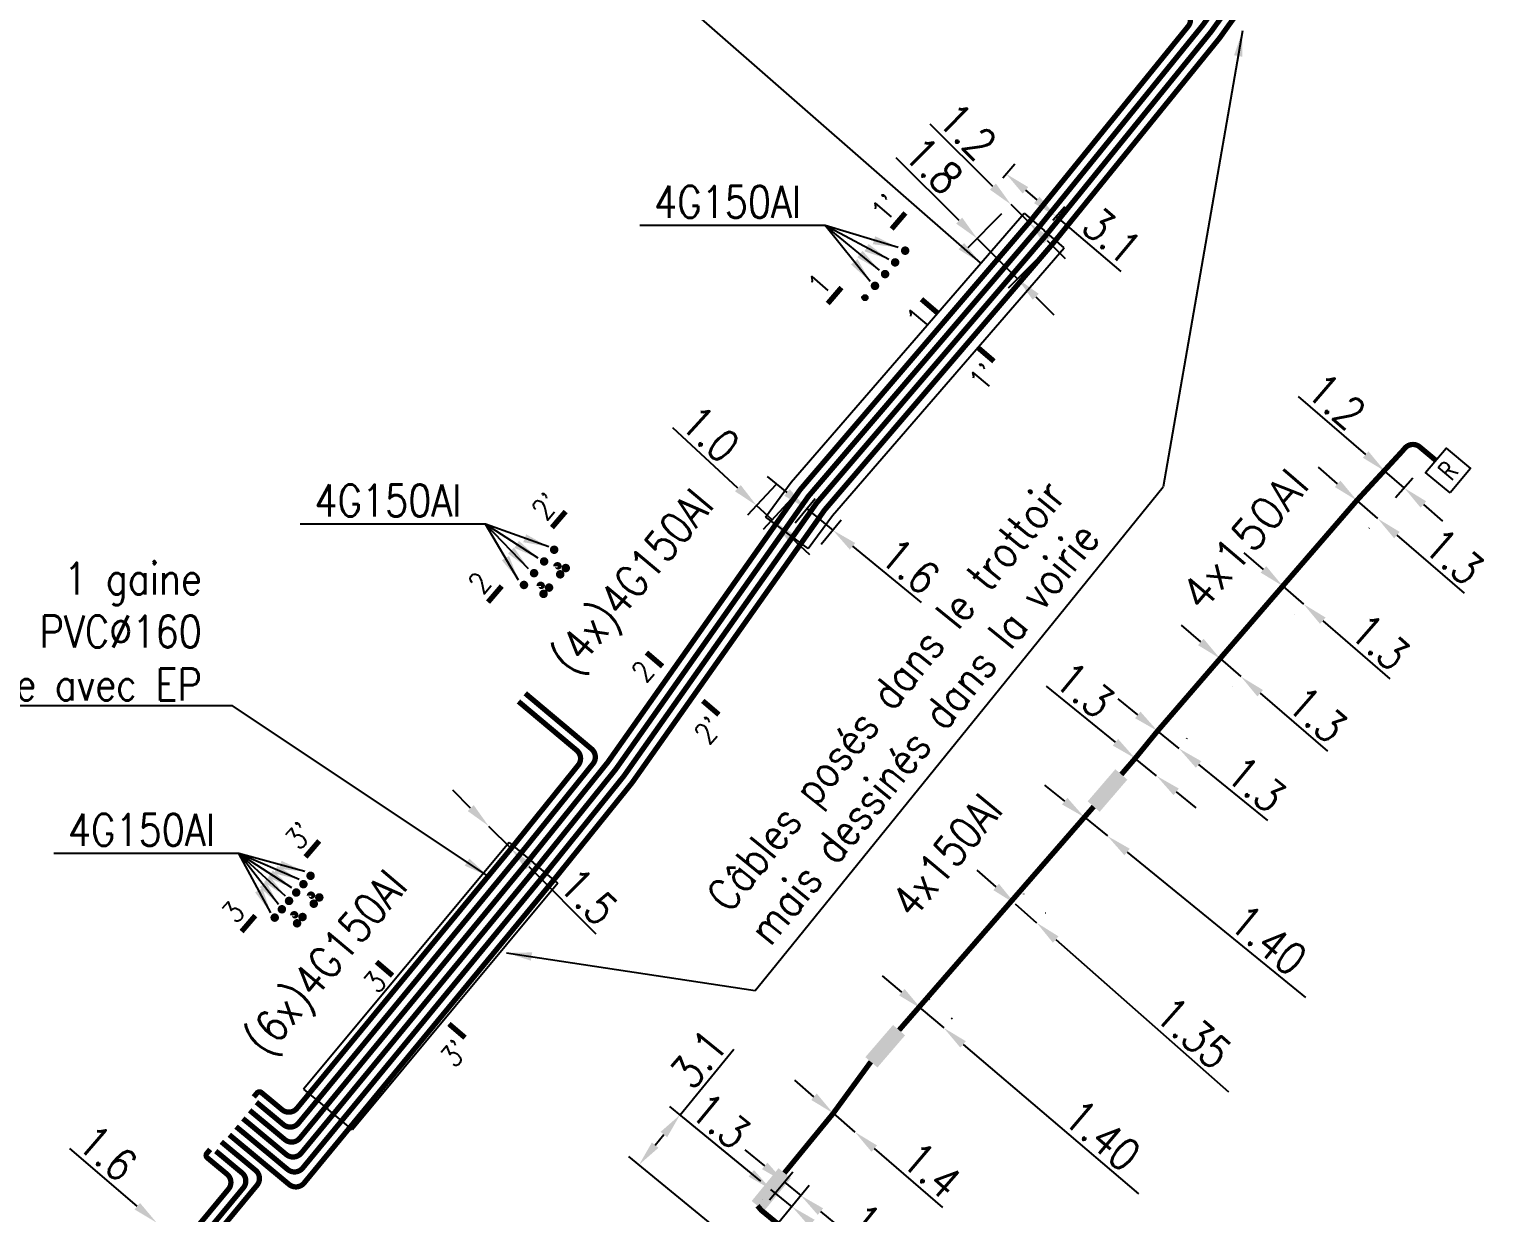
# Model space of a CAD drawing. Header units: millimetres. Extents: x 80000 to 81010, y 144000 to 145002.
# Drawn here: x 80268.5 to 80337.9, y 144484.2 to 144540.1 of the extents above; entities that cross this region are included whole.
import ezdxf
from ezdxf.enums import TextEntityAlignment as Align

# ---------------------------------------------------------------- set-up
doc = ezdxf.new("R2010")
doc.units = ezdxf.units.MM
doc.header["$PDMODE"] = 34
doc.linetypes.add('B_ST_AL', pattern=[2000, 1000, 1000])
doc.linetypes.add('E_ST_Cu', pattern=[2000, 1000, 1000])
doc.layers.get('0').update_dxf_attribs({"linetype": 'CONTINUOUS'})
doc.layers.get('Defpoints').update_dxf_attribs({"linetype": 'CONTINUOUS'})
for name, color, linetype in [('B_100', 3, 'CONTINUOUS'), ('B_200', 7, 'CONTINUOUS'), ('B_300', 7, 'CONTINUOUS'), ('B_400', 7, 'CONTINUOUS'), ('M_130', 3, 'M_ST_15')]:
    doc.layers.add(name, color=color, linetype=linetype)
doc.styles.add('M_ROMANS', font='ROMANS.shx', dxfattribs={"width": 0.75})
doc.styles.get("Standard").update_dxf_attribs({"font": 'romans.shx', "width": 0.85})
doc.linetypes.add('M_ST_15', pattern='A,5,-0.3,["XX",Standard,S=1,R=0,X=0,Y=-0.5],-2.5', length=7.8)
doc.dimstyles.get("Standard").update_dxf_attribs({"dimtxt": 1.5, "dimasz": 1.2, "dimexe": 0.625, "dimexo": 0.625, "dimgap": 0.25, "dimtad": 1, "dimdec": 1, "dimzin": 0, "dimdsep": 46, "dimtxsty": 'Standard', "dimcen": -0.5, "dimadec": 0, "dimazin": 0, "dimtfac": 1, "dimtdec": 1, "dimtmove": 0, "dimatfit": 3, "dimfxl": 0, "dimtolj": 1, "dimtzin": 0, "dimarcsym": 0})

# ---------------------------------------------------------------- blocks, each defined once
blk = doc.blocks.new('*D352')
at = {"layer": 'B_100', "color": 0, "linetype": 'Continuous', "lineweight": -2, "transparency": 16777216}
for p, q in [((80331.514, 144519.997), (80328.346, 144522.739)), ((80332.824, 144519.678), (80332.013, 144518.74)), ((80333.329, 144518.427), (80332.422, 144519.212)), ((80333.732, 144518.892), (80332.92, 144517.954)), ((80334.237, 144517.642), (80335.144, 144516.857))]:
    blk.add_line(p, q, dxfattribs=at)
at = {"layer": 'B_100', "color": 0, "linetype": 'Continuous', "transparency": 16777216}
for points in [[(80331.645, 144520.149), (80331.383, 144519.846), (80332.422, 144519.212)], [(80334.368, 144517.793), (80334.106, 144517.491), (80333.329, 144518.427)]]:
    blk.add_solid(points, dxfattribs=at)
at = {"layer": 'Defpoints', "color": 0, "linetype": 'Continuous', "transparency": 16777216}
for p in [(80333.233, 144520.15), (80334.141, 144519.365), (80333.329, 144518.427)]:
    blk.add_point(p, dxfattribs=at)
at = {"layer": 'B_100', "color": 0, "linetype": 'Continuous', "transparency": 16777216, "insert": (80330.131, 144522.517), "char_height": 1.5, "attachment_point": 5, "rotation": 319.13003}
blk.add_mtext('\\A1;1.2', dxfattribs=at)
blk = doc.blocks.new('*D353')
at = {"layer": 'B_100', "color": 0, "linetype": 'Continuous', "lineweight": -2, "transparency": 16777216}
for p, q in [((80330.189, 144518.618), (80329.281, 144519.404)), ((80331.096, 144517.833), (80332.079, 144516.982)), ((80330.695, 144517.37), (80330.687, 144517.36)), ((80331.678, 144516.519), (80331.67, 144516.51)), ((80332.987, 144516.197), (80336.155, 144513.456))]:
    blk.add_line(p, q, dxfattribs=at)
at = {"layer": 'B_100', "color": 0, "linetype": 'Continuous', "transparency": 16777216}
for points in [[(80330.32, 144518.77), (80330.058, 144518.467), (80331.096, 144517.833)], [(80333.118, 144516.348), (80332.856, 144516.046), (80332.079, 144516.982)]]:
    blk.add_solid(points, dxfattribs=at)
at = {"layer": 'Defpoints', "color": 0, "linetype": 'Continuous', "transparency": 16777216}
for p in [(80331.104, 144517.842), (80332.079, 144516.982), (80332.087, 144516.992)]:
    blk.add_point(p, dxfattribs=at)
at = {"layer": 'B_100', "color": 0, "linetype": 'Continuous', "transparency": 16777216, "insert": (80335.679, 144515.19), "char_height": 1.5, "attachment_point": 5, "rotation": 319.13003}
blk.add_mtext('\\A1;1.3', dxfattribs=at)
blk = doc.blocks.new('*D354')
at = {"layer": 'B_100', "color": 0, "linetype": 'Continuous', "lineweight": -2, "transparency": 16777216}
for p, q in [((80326.693, 144514.578), (80325.785, 144515.364)), ((80327.193, 144513.322), (80327.191, 144513.32)), ((80327.6, 144513.793), (80328.583, 144512.942)), ((80328.176, 144512.471), (80328.174, 144512.47)), ((80329.491, 144512.157), (80332.659, 144509.416))]:
    blk.add_line(p, q, dxfattribs=at)
at = {"layer": 'B_100', "color": 0, "linetype": 'Continuous', "transparency": 16777216}
for points in [[(80326.824, 144514.73), (80326.562, 144514.427), (80327.6, 144513.793)], [(80329.622, 144512.308), (80329.36, 144512.006), (80328.583, 144512.942)]]:
    blk.add_solid(points, dxfattribs=at)
at = {"layer": 'Defpoints', "color": 0, "linetype": 'Continuous', "transparency": 16777216}
for p in [(80327.602, 144513.795), (80328.583, 144512.942), (80328.585, 144512.944)]:
    blk.add_point(p, dxfattribs=at)
at = {"layer": 'B_100', "color": 0, "linetype": 'Continuous', "transparency": 16777216, "insert": (80332.183, 144511.15), "char_height": 1.5, "attachment_point": 5, "rotation": 319.13003}
blk.add_mtext('\\A1;1.3', dxfattribs=at)
blk = doc.blocks.new('*D355')
at = {"layer": 'B_100', "color": 0, "linetype": 'Continuous', "lineweight": -2, "transparency": 16777216}
for p, q in [((80323.736, 144511.155), (80322.828, 144511.94)), ((80324.238, 144509.901), (80324.236, 144509.898)), ((80324.644, 144510.371), (80325.628, 144509.521)), ((80325.222, 144509.051), (80325.22, 144509.048)), ((80326.536, 144508.737), (80329.707, 144505.998))]:
    blk.add_line(p, q, dxfattribs=at)
at = {"layer": 'B_100', "color": 0, "linetype": 'Continuous', "transparency": 16777216}
for points in [[(80323.867, 144511.306), (80323.606, 144511.004), (80324.644, 144510.371)], [(80326.667, 144508.888), (80326.406, 144508.585), (80325.628, 144509.521)]]:
    blk.add_solid(points, dxfattribs=at)
at = {"layer": 'Defpoints', "color": 0, "linetype": 'Continuous', "transparency": 16777216}
for p in [(80324.647, 144510.374), (80325.628, 144509.521), (80325.631, 144509.524)]:
    blk.add_point(p, dxfattribs=at)
at = {"layer": 'B_100', "color": 0, "linetype": 'Continuous', "transparency": 16777216, "insert": (80329.229, 144507.732), "char_height": 1.5, "attachment_point": 5, "rotation": 319.1827}
blk.add_mtext('\\A1;1.3', dxfattribs=at)
blk = doc.blocks.new('*D356')
at = {"layer": 'B_100', "color": 0, "linetype": 'Continuous', "lineweight": -2, "transparency": 16777216}
for p, q in [((80320.763, 144507.712), (80319.833, 144508.471)), ((80321.693, 144506.953), (80322.7, 144506.132)), ((80323.072, 144506.588), (80323.095, 144506.616)), ((80323.629, 144505.373), (80326.875, 144502.725))]:
    blk.add_line(p, q, dxfattribs=at)
at = {"layer": 'B_100', "color": 0, "linetype": 'Continuous', "transparency": 16777216}
for points in [[(80320.889, 144507.867), (80320.636, 144507.557), (80321.693, 144506.953)], [(80323.756, 144505.528), (80323.503, 144505.218), (80322.7, 144506.132)]]:
    blk.add_solid(points, dxfattribs=at)
at = {"layer": 'Defpoints', "color": 0, "linetype": 'Continuous', "transparency": 16777216}
for p in [(80321.693, 144506.953), (80322.677, 144506.104), (80322.7, 144506.132)]:
    blk.add_point(p, dxfattribs=at)
at = {"layer": 'B_100', "color": 0, "linetype": 'Continuous', "transparency": 16777216, "insert": (80326.349, 144504.444), "char_height": 1.5, "attachment_point": 5, "rotation": 320.78843}
blk.add_mtext('\\A1;1.3', dxfattribs=at)
blk = doc.blocks.new('*D357')
at = {"layer": 'B_100', "color": 0, "linetype": 'Continuous', "lineweight": -2, "transparency": 16777216}
for p, q in [((80319.708, 144506.42), (80316.462, 144509.069)), ((80321.645, 144504.84), (80320.638, 144505.661)), ((80322.575, 144504.081), (80323.505, 144503.322))]:
    blk.add_line(p, q, dxfattribs=at)
at = {"layer": 'B_100', "color": 0, "linetype": 'Continuous', "transparency": 16777216}
for points in [[(80319.835, 144506.575), (80319.582, 144506.265), (80320.638, 144505.661)], [(80322.702, 144504.236), (80322.449, 144503.926), (80321.645, 144504.84)]]:
    blk.add_solid(points, dxfattribs=at)
at = {"layer": 'Defpoints', "color": 0, "linetype": 'Continuous', "transparency": 16777216}
for p in [(80320.638, 144505.661), (80321.645, 144504.84), (80321.645, 144504.84)]:
    blk.add_point(p, dxfattribs=at)
at = {"layer": 'B_100', "color": 0, "linetype": 'Continuous', "transparency": 16777216, "insert": (80318.253, 144508.898), "char_height": 1.5, "attachment_point": 5, "rotation": 320.78843}
blk.add_mtext('\\A1;1.3', dxfattribs=at)
blk = doc.blocks.new('*D358')
at = {"layer": 'B_100', "color": 0, "linetype": 'Continuous', "lineweight": -2, "transparency": 16777216}
for p, q in [((80317.314, 144503.644), (80316.384, 144504.403)), ((80318.244, 144502.885), (80319.329, 144502)), ((80320.258, 144501.242), (80328.679, 144494.371))]:
    blk.add_line(p, q, dxfattribs=at)
at = {"layer": 'B_100', "color": 0, "linetype": 'Continuous', "transparency": 16777216}
for points in [[(80317.441, 144503.799), (80317.188, 144503.489), (80318.244, 144502.885)], [(80320.385, 144501.397), (80320.132, 144501.087), (80319.329, 144502)]]:
    blk.add_solid(points, dxfattribs=at)
at = {"layer": 'Defpoints', "color": 0, "linetype": 'Continuous', "transparency": 16777216}
for p in [(80318.244, 144502.885), (80319.329, 144502), (80319.329, 144502)]:
    blk.add_point(p, dxfattribs=at)
at = {"layer": 'B_100', "color": 0, "linetype": 'Continuous', "transparency": 16777216, "insert": (80325.566, 144498.202), "char_height": 1.5, "attachment_point": 5, "rotation": 320.78843}
blk.add_mtext('\\A1;    1.40', dxfattribs=at)
blk = doc.blocks.new('*D359')
at = {"layer": 'B_100', "color": 0, "linetype": 'Continuous', "lineweight": -2, "transparency": 16777216}
for p, q in [((80314.078, 144499.595), (80313.178, 144500.389)), ((80314.978, 144498.801), (80315.99, 144497.908)), ((80315.382, 144499.259), (80315.391, 144499.269)), ((80316.394, 144498.366), (80316.404, 144498.376)), ((80316.89, 144497.114), (80325.038, 144489.923))]:
    blk.add_line(p, q, dxfattribs=at)
at = {"layer": 'B_100', "color": 0, "linetype": 'Continuous', "transparency": 16777216}
for points in [[(80314.21, 144499.745), (80313.946, 144499.445), (80314.978, 144498.801)], [(80317.022, 144497.263), (80316.757, 144496.964), (80315.99, 144497.908)]]:
    blk.add_solid(points, dxfattribs=at)
at = {"layer": 'Defpoints', "color": 0, "linetype": 'Continuous', "transparency": 16777216}
for p in [(80314.969, 144498.79), (80315.981, 144497.897), (80315.99, 144497.908)]:
    blk.add_point(p, dxfattribs=at)
at = {"layer": 'B_100', "color": 0, "linetype": 'Continuous', "transparency": 16777216, "insert": (80322.076, 144493.871), "char_height": 1.5, "attachment_point": 5, "rotation": 318.5729}
blk.add_mtext('\\A1;    1.35', dxfattribs=at)
blk = doc.blocks.new('*D360')
at = {"layer": 'B_100', "color": 0, "linetype": 'Continuous', "lineweight": -2, "transparency": 16777216}
for p, q in [((80309.629, 144494.63), (80308.716, 144495.408)), ((80310.542, 144493.851), (80311.608, 144492.943)), ((80310.906, 144494.278), (80310.948, 144494.327)), ((80311.971, 144493.37), (80312.013, 144493.419)), ((80312.521, 144492.165), (80320.792, 144485.114))]:
    blk.add_line(p, q, dxfattribs=at)
at = {"layer": 'B_100', "color": 0, "linetype": 'Continuous', "transparency": 16777216}
for points in [[(80309.759, 144494.782), (80309.499, 144494.477), (80310.542, 144493.851)], [(80312.65, 144492.317), (80312.391, 144492.012), (80311.608, 144492.943)]]:
    blk.add_solid(points, dxfattribs=at)
at = {"layer": 'Defpoints', "color": 0, "linetype": 'Continuous', "transparency": 16777216}
for p in [(80310.5, 144493.802), (80311.566, 144492.894), (80311.608, 144492.943)]:
    blk.add_point(p, dxfattribs=at)
at = {"layer": 'B_100', "color": 0, "linetype": 'Continuous', "transparency": 16777216, "insert": (80317.761, 144489.011), "char_height": 1.5, "attachment_point": 5, "rotation": 319.55524}
blk.add_mtext('\\A1;    1.40', dxfattribs=at)
blk = doc.blocks.new('*D361')
at = {"layer": 'B_100', "color": 0, "linetype": 'Continuous', "lineweight": -2, "transparency": 16777216}
for p, q in [((80305.485, 144489.696), (80304.576, 144490.479)), ((80306.394, 144488.913), (80307.42, 144488.03)), ((80308.329, 144487.247), (80311.55, 144484.474))]:
    blk.add_line(p, q, dxfattribs=at)
at = {"layer": 'B_100', "color": 0, "linetype": 'Continuous', "transparency": 16777216}
for points in [[(80305.615, 144489.848), (80305.355, 144489.545), (80306.394, 144488.913)], [(80308.46, 144487.399), (80308.199, 144487.096), (80307.42, 144488.03)]]:
    blk.add_solid(points, dxfattribs=at)
at = {"layer": 'Defpoints', "color": 0, "linetype": 'Continuous', "transparency": 16777216}
for p in [(80306.394, 144488.913), (80307.42, 144488.03), (80307.42, 144488.03)]:
    blk.add_point(p, dxfattribs=at)
at = {"layer": 'B_100', "color": 0, "linetype": 'Continuous', "transparency": 16777216, "insert": (80311.047, 144486.227), "char_height": 1.5, "attachment_point": 5, "rotation": 319.27107}
blk.add_mtext('\\A1;1.4', dxfattribs=at)
blk = doc.blocks.new('B_200_01')
at = {"color": 0, "linetype": 'Continuous', "flags": 128}
blk.add_lwpolyline([(-0.75, -0.75), (-0.75, 0.75), (0.75, 0.75), (0.75, -0.75)], close=True, dxfattribs=at)
at = {"color": 0, "linetype": 'Continuous', "style": 'M_ROMANS', "width": 0.75}
blk.add_text('R', height=0.9, dxfattribs=at).set_placement((0, 0), align=Align.MIDDLE)
at = {"color": 0, "linetype": 'Continuous', "style": 'M_ROMANS', "width": 0.75, "flags": 3}
for tag, p in [('DEF_LEG', (0, -5)), ('DEF_COUP', (0, -7.5)), ('DEF_TYPE', (0, -10))]:
    blk.add_attdef(tag, text='', height=1.2, dxfattribs=at).set_placement(p, align=Align.MIDDLE)
blk = doc.blocks.new('B_300_03')
at = {"color": 0, "linetype": 'Continuous'}
blk.add_solid([(-1, 0.75), (-1, 0), (1, 0.75), (1, 0)], dxfattribs=at)
at = {"color": 0, "linetype": 'Continuous', "style": 'M_ROMANS', "width": 0.75, "flags": 3}
for tag, p in [('DEF_LEG', (0, -4.25)), ('DEF_COUP', (0, -6.75)), ('DEF_TYPE', (0, -9.25))]:
    blk.add_attdef(tag, text='', height=1.2, dxfattribs=at).set_placement(p, align=Align.MIDDLE)
blk = doc.blocks.new('*D880')
at = {"layer": 'B_100', "color": 0, "linetype": 'Continuous', "lineweight": -2, "transparency": 16777216}
for p, q in [((80273.561, 144484.53), (80270.376, 144487.25)), ((80275.691, 144482.712), (80274.474, 144483.751)), ((80276.603, 144481.932), (80277.516, 144481.153))]:
    blk.add_line(p, q, dxfattribs=at)
at = {"layer": 'B_100', "color": 0, "linetype": 'Continuous', "transparency": 16777216}
for points in [[(80273.691, 144484.682), (80273.432, 144484.378), (80274.474, 144483.751)], [(80276.733, 144482.084), (80276.474, 144481.78), (80275.691, 144482.712)]]:
    blk.add_solid(points, dxfattribs=at)
at = {"layer": 'Defpoints', "color": 0, "linetype": 'Continuous', "transparency": 16777216}
for p in [(80274.474, 144483.751), (80274.474, 144483.751), (80275.691, 144482.712)]:
    blk.add_point(p, dxfattribs=at)
at = {"layer": 'B_100', "color": 0, "linetype": 'Continuous', "transparency": 16777216, "insert": (80272.162, 144487.04), "char_height": 1.5, "attachment_point": 5, "rotation": 319.50835}
blk.add_mtext('\\A1;1.6', dxfattribs=at)
blk = doc.blocks.new('*D889')
at = {"layer": 'B_100', "color": 0, "linetype": 'Continuous', "lineweight": -2, "transparency": 16777216}
for p, q in [((80303.161, 144486.432), (80302.233, 144487.193)), ((80303.394, 144484.824), (80304.485, 144486.154)), ((80302.898, 144482.643), (80305.258, 144485.52)), ((80304.089, 144485.671), (80304.862, 144485.037)), ((80305.79, 144484.276), (80309.029, 144481.619))]:
    blk.add_line(p, q, dxfattribs=at)
at = {"layer": 'B_100', "color": 0, "linetype": 'Continuous', "transparency": 16777216}
for points in [[(80303.288, 144486.587), (80303.034, 144486.278), (80304.089, 144485.671)], [(80305.917, 144484.431), (80305.663, 144484.121), (80304.862, 144485.037)]]:
    blk.add_solid(points, dxfattribs=at)
at = {"layer": 'Defpoints', "color": 0, "linetype": 'Continuous', "transparency": 16777216}
for p in [(80304.862, 144485.037), (80302.997, 144484.341), (80302.502, 144482.16)]:
    blk.add_point(p, dxfattribs=at)
at = {"layer": 'B_100', "color": 0, "linetype": 'Continuous', "transparency": 16777216, "insert": (80308.507, 144483.34), "char_height": 1.5, "attachment_point": 5, "rotation": 320.64012}
blk.add_mtext('\\A1;1.0', dxfattribs=at)
blk = doc.blocks.new('*D891')
at = {"layer": 'B_300', "color": 0, "linetype": 'Continuous', "lineweight": -2, "transparency": 16777216}
for p, q in [((80299.166, 144488.841), (80301.708, 144491.939)), ((80302.972, 144485.719), (80298.683, 144489.237)), ((80297.993, 144487.41), (80298.405, 144487.913)), ((80302.019, 144482.556), (80296.749, 144486.879))]:
    blk.add_line(p, q, dxfattribs=at)
at = {"layer": 'B_300', "color": 0, "linetype": 'Continuous', "transparency": 16777216}
for points in [[(80298.251, 144488.04), (80298.56, 144487.786), (80299.166, 144488.841)], [(80297.838, 144487.537), (80298.148, 144487.284), (80297.232, 144486.483)]]:
    blk.add_solid(points, dxfattribs=at)
at = {"layer": 'Defpoints', "color": 0, "linetype": 'Continuous', "transparency": 16777216}
for p in [(80297.232, 144486.483), (80303.456, 144485.323), (80302.502, 144482.16)]:
    blk.add_point(p, dxfattribs=at)
at = {"layer": 'B_300', "color": 0, "linetype": 'Continuous', "transparency": 16777216, "insert": (80300.044, 144491.488), "char_height": 1.5, "attachment_point": 5, "rotation": 50.64012}
blk.add_mtext('\\A1;3.1', dxfattribs=at)
blk = doc.blocks.new('*D892')
at = {"layer": 'B_300', "color": 0, "linetype": 'Continuous', "lineweight": -2, "transparency": 16777216}
for p, q in [((80302.528, 144486.084), (80299.289, 144488.74)), ((80303.059, 144484.839), (80303.059, 144484.839)), ((80304.461, 144484.498), (80303.456, 144485.323)), ((80304.064, 144484.015), (80304.064, 144484.015)), ((80305.389, 144483.737), (80306.316, 144482.976))]:
    blk.add_line(p, q, dxfattribs=at)
at = {"layer": 'B_300', "color": 0, "linetype": 'Continuous', "transparency": 16777216}
for points in [[(80302.655, 144486.238), (80302.401, 144485.929), (80303.456, 144485.323)], [(80305.515, 144483.892), (80305.262, 144483.582), (80304.461, 144484.498)]]:
    blk.add_solid(points, dxfattribs=at)
at = {"layer": 'Defpoints', "color": 0, "linetype": 'Continuous', "transparency": 16777216}
for p in [(80303.456, 144485.323), (80304.461, 144484.498), (80304.461, 144484.498)]:
    blk.add_point(p, dxfattribs=at)
at = {"layer": 'B_300', "color": 0, "linetype": 'Continuous', "transparency": 16777216, "insert": (80301.079, 144488.566), "char_height": 1.5, "attachment_point": 5, "rotation": 320.64012}
blk.add_mtext('\\A1;1.3', dxfattribs=at)
blk = doc.blocks.new('*D904')
at = {"layer": 'B_100', "color": 0, "linetype": 'Continuous', "lineweight": -2, "transparency": 16777216}
for p, q in [((80289.288, 144503.319), (80288.442, 144504.169)), ((80290.135, 144502.468), (80291.193, 144501.405)), ((80292.039, 144500.554), (80295.193, 144497.385))]:
    blk.add_line(p, q, dxfattribs=at)
at = {"layer": 'B_100', "color": 0, "linetype": 'Continuous', "transparency": 16777216}
for points in [[(80289.43, 144503.46), (80289.147, 144503.178), (80290.135, 144502.468)], [(80292.181, 144500.695), (80291.897, 144500.413), (80291.193, 144501.405)]]:
    blk.add_solid(points, dxfattribs=at)
at = {"layer": 'Defpoints', "color": 0, "linetype": 'Continuous', "transparency": 16777216}
for p in [(80290.135, 144502.468), (80290.135, 144502.468), (80291.193, 144501.405)]:
    blk.add_point(p, dxfattribs=at)
at = {"layer": 'B_100', "color": 0, "linetype": 'Continuous', "transparency": 16777216, "insert": (80294.847, 144499.15), "char_height": 1.5, "attachment_point": 5, "rotation": 314.85497}
blk.add_mtext('\\A1;1.5', dxfattribs=at)
blk = doc.blocks.new('*D905')
at = {"layer": 'B_100', "color": 0, "linetype": 'Continuous', "lineweight": -2, "transparency": 16777216}
for p, q in [((80301.897, 144518.409), (80298.823, 144521.256)), ((80303.679, 144518.569), (80302.353, 144517.136)), ((80303.511, 144516.915), (80302.777, 144517.594)), ((80304.413, 144517.889), (80303.086, 144516.456)), ((80304.391, 144516.1), (80305.272, 144515.284))]:
    blk.add_line(p, q, dxfattribs=at)
at = {"layer": 'B_100', "color": 0, "linetype": 'Continuous', "transparency": 16777216}
for points in [[(80302.032, 144518.556), (80301.761, 144518.263), (80302.777, 144517.594)], [(80304.527, 144516.246), (80304.256, 144515.953), (80303.511, 144516.915)]]:
    blk.add_solid(points, dxfattribs=at)
at = {"layer": 'Defpoints', "color": 0, "linetype": 'Continuous', "transparency": 16777216}
for p in [(80304.104, 144519.027), (80304.838, 144518.348), (80302.777, 144517.594)]:
    blk.add_point(p, dxfattribs=at)
at = {"layer": 'B_100', "color": 0, "linetype": 'Continuous', "transparency": 16777216, "insert": (80300.599, 144520.974), "char_height": 1.5, "attachment_point": 5, "rotation": 317.20454}
blk.add_mtext('\\A1;1.0', dxfattribs=at)
blk = doc.blocks.new('*D906')
at = {"layer": 'B_100', "color": 0, "linetype": 'Continuous', "lineweight": -2, "transparency": 16777216}
for p, q in [((80313.93, 144532.64), (80310.961, 144535.595)), ((80315.631, 144530.947), (80314.781, 144531.793)), ((80316.482, 144530.1), (80317.332, 144529.254))]:
    blk.add_line(p, q, dxfattribs=at)
at = {"layer": 'B_100', "color": 0, "linetype": 'Continuous', "transparency": 16777216}
for points in [[(80314.071, 144532.782), (80313.789, 144532.498), (80314.781, 144531.793)], [(80316.623, 144530.242), (80316.341, 144529.959), (80315.631, 144530.947)]]:
    blk.add_solid(points, dxfattribs=at)
at = {"layer": 'Defpoints', "color": 0, "linetype": 'Continuous', "transparency": 16777216}
for p in [(80314.781, 144531.793), (80314.781, 144531.793), (80315.631, 144530.947)]:
    blk.add_point(p, dxfattribs=at)
at = {"layer": 'B_100', "color": 0, "linetype": 'Continuous', "transparency": 16777216, "insert": (80312.725, 144535.25), "char_height": 1.5, "attachment_point": 5, "rotation": 315.1359}
blk.add_mtext('\\A1;1.2', dxfattribs=at)
blk = doc.blocks.new('*D913')
at = {"layer": 'B_100', "color": 0, "linetype": 'Continuous', "lineweight": -2, "transparency": 16777216}
for p, q in [((80312.335, 144531.038), (80309.366, 144533.993)), ((80314.34, 144531.351), (80312.745, 144529.748)), ((80315.095, 144528.29), (80313.186, 144530.191)), ((80316.343, 144529.544), (80314.654, 144527.847)), ((80315.946, 144527.444), (80316.796, 144526.597))]:
    blk.add_line(p, q, dxfattribs=at)
at = {"layer": 'B_100', "color": 0, "linetype": 'Continuous', "transparency": 16777216}
for points in [[(80312.476, 144531.179), (80312.194, 144530.896), (80313.186, 144530.191)], [(80316.087, 144527.586), (80315.805, 144527.302), (80315.095, 144528.29)]]:
    blk.add_solid(points, dxfattribs=at)
at = {"layer": 'Defpoints', "color": 0, "linetype": 'Continuous', "transparency": 16777216}
for p in [(80314.781, 144531.793), (80313.186, 144530.191), (80316.783, 144529.986)]:
    blk.add_point(p, dxfattribs=at)
at = {"layer": 'B_100', "color": 0, "linetype": 'Continuous', "transparency": 16777216, "insert": (80311.131, 144533.647), "char_height": 1.5, "attachment_point": 5, "rotation": 315.1359}
blk.add_mtext('\\A1;1.8', dxfattribs=at)
blk = doc.blocks.new('*D1557')
at = {"layer": 'B_400', "color": 0, "linetype": 'Continuous', "lineweight": -2, "transparency": 16777216}
for p, q in [((80314.391, 144533.06), (80314.954, 144533.721)), ((80315.463, 144532.467), (80315.996, 144532.013)), ((80316.752, 144531.051), (80317.315, 144531.711)), ((80316.91, 144531.235), (80319.961, 144528.638))]:
    blk.add_line(p, q, dxfattribs=at)
at = {"layer": 'B_400', "color": 0, "linetype": 'Continuous', "transparency": 16777216}
for points in [[(80315.592, 144532.619), (80315.333, 144532.315), (80314.549, 144533.245)], [(80316.125, 144532.165), (80315.866, 144531.861), (80316.91, 144531.235)]]:
    blk.add_solid(points, dxfattribs=at)
at = {"layer": 'Defpoints', "color": 0, "linetype": 'Continuous', "transparency": 16777216}
for p in [(80313.986, 144532.584), (80316.91, 144531.235), (80316.347, 144530.575)]:
    blk.add_point(p, dxfattribs=at)
at = {"layer": 'B_400', "color": 0, "linetype": 'Continuous', "transparency": 16777216, "insert": (80319.54, 144530.31), "char_height": 1.5, "attachment_point": 5, "rotation": 319.6018}
blk.add_mtext('\\A1;3.1', dxfattribs=at)
blk = doc.blocks.new('*D1558')
at = {"layer": 'B_400', "color": 0, "linetype": 'Continuous', "lineweight": -2, "transparency": 16777216}
for p, q in [((80304.213, 144518.208), (80303.286, 144518.969)), ((80304.597, 144516.784), (80305.537, 144517.929)), ((80305.14, 144517.446), (80306.377, 144516.431)), ((80305.832, 144515.767), (80306.774, 144516.914)), ((80307.304, 144515.669), (80310.542, 144513.011))]:
    blk.add_line(p, q, dxfattribs=at)
at = {"layer": 'B_400', "color": 0, "linetype": 'Continuous', "transparency": 16777216}
for points in [[(80304.34, 144518.362), (80304.086, 144518.053), (80305.14, 144517.446)], [(80307.431, 144515.824), (80307.177, 144515.515), (80306.377, 144516.431)]]:
    blk.add_solid(points, dxfattribs=at)
at = {"layer": 'Defpoints', "color": 0, "linetype": 'Continuous', "transparency": 16777216}
for p in [(80304.2, 144516.301), (80306.377, 144516.431), (80305.435, 144515.284)]:
    blk.add_point(p, dxfattribs=at)
at = {"layer": 'B_400', "color": 0, "linetype": 'Continuous', "transparency": 16777216, "insert": (80310.022, 144514.732), "char_height": 1.5, "attachment_point": 5, "rotation": 320.61067}
blk.add_mtext('\\A1;1.6', dxfattribs=at)

msp = doc.modelspace()

# ---------------------------------------------------------------- hatches: boundary and pattern name
at = {"layer": 'B_100', "linetype": 'E_ST_Cu'}
msp.add_hatch(color=256, dxfattribs=at).paths.add_polyline_path([(80308.013, 144527.402, 1), (80307.763, 144527.402, 1)])

# ---------------------------------------------------------------- linework, layer by layer
at = {"layer": 'B_100', "linetype": 'B_ST_AL', "const_width": 0.25, "flags": 128}
for points in [[(80337.366, 144559.187), (80335.929, 144556.858), (80332.181, 144550.594), (80329.146, 144546.821), (80324.229, 144539.962), (80316.399, 144530.307), (80305.607, 144517.709), (80296.516, 144504.827), (80292.743, 144500.142), (80281.362, 144486.328, -0.415448), (80280.657, 144486.262), (80278.221, 144488.286)], [(80278.541, 144488.67), (80280.59, 144486.967, 0.415448), (80281.295, 144487.034), (80292.356, 144500.457), (80296.133, 144505.148), (80305.222, 144518.028), (80316.015, 144530.627), (80323.84, 144540.277), (80328.757, 144547.135), (80331.769, 144550.881), (80335.508, 144557.127), (80337.011, 144559.527)], [(80337.799, 144558.785), (80336.351, 144556.589), (80332.592, 144550.308), (80329.535, 144546.507), (80324.617, 144539.648), (80316.783, 144529.986), (80305.992, 144517.389), (80296.9, 144504.505), (80293.131, 144499.826), (80281.429, 144485.623, -0.415448), (80280.723, 144485.556), (80277.902, 144487.901)], [(80278.861, 144489.055), (80280.523, 144487.673, 0.415448), (80281.229, 144487.739), (80291.968, 144500.773), (80295.75, 144505.47), (80304.838, 144518.348), (80315.631, 144530.947), (80323.137, 144540.204, 0.310446), (80323.182, 144540.768), (80323.182, 144540.768)], [(80319.986, 144504.903), (80320.638, 144505.661), (80321.693, 144506.953), (80324.647, 144510.374), (80327.602, 144513.795), (80331.104, 144517.842), (80333.233, 144520.15), (80333.365, 144520.302, -0.408907), (80334.063, 144520.358), (80334.822, 144519.724)], [(80291.543, 144508.347), (80294.295, 144506.038, -0.408324), (80294.363, 144505.341), (80291.193, 144501.405), (80281.096, 144489.15, -0.415448), (80280.39, 144489.084), (80279.42, 144489.89, 0.414214), (80279.209, 144489.87), (80279.055, 144489.685)], [(80291.864, 144508.731), (80294.992, 144506.106, -0.408324), (80295.06, 144505.409), (80291.58, 144501.089), (80281.162, 144488.445, -0.415448), (80280.457, 144488.378), (80279.18, 144489.439)], [(80254.603, 144457.565), (80255.377, 144457.086, 0.382795), (80256.034, 144457.204), (80259.49, 144461.634), (80262.222, 144464.853), (80265.319, 144468.739), (80276.402, 144482.127), (80279.209, 144485.519, 0.413654), (80279.144, 144486.222), (80277.523, 144487.569)], [(80277.263, 144487.132), (80278.5, 144486.104, -0.413654), (80278.566, 144485.4), (80276.076, 144482.393), (80264.99, 144469.001), (80261.895, 144465.117), (80259.149, 144461.882), (80255.089, 144456.67), (80252.046, 144451.031), (80251.669, 144450.332, -0.398652), (80251.015, 144450.117), (80249.982, 144450.606), (80249.244, 144450.955)], [(80254.88, 144457.982), (80254.902, 144457.968, 0.383086), (80255.56, 144458.086), (80258.749, 144462.183), (80261.509, 144465.435), (80264.602, 144469.317), (80275.691, 144482.712), (80277.862, 144485.335, 0.413654), (80277.797, 144486.038), (80276.864, 144486.813, -0.414214), (80276.844, 144487.025), (80276.998, 144487.21)]]:
    msp.add_lwpolyline(points, format="xyb", dxfattribs=at)
at = {"layer": 'B_100', "linetype": 'Continuous', "flags": 128}
for points in [[(80309.798, 144531.4, 0.25, 0.25, 0), (80309.15, 144530.644, 0, 0, 0), (80310.897, 144529.147, 0, 0, 0), (80308.53, 144526.384, 0, 0, 0), (80306.783, 144527.88, 0.25, 0.25, 0), (80306.135, 144527.124, 0.25, 0.25, 0)], [(80293.771, 144517.31, 0.25, 0.25, 0), (80293.123, 144516.553, 0, 0, 0), (80294.87, 144515.057, 0, 0, 0), (80292.503, 144512.294, 0, 0, 0), (80290.756, 144513.79, 0.25, 0.25, 0), (80290.108, 144513.034, 0.25, 0.25, 0)], [(80282.144, 144501.766, 0.25, 0.25, 0), (80281.496, 144501.01, 0, 0, 0), (80283.243, 144499.513, 0, 0, 0), (80280.876, 144496.75, 0, 0, 0), (80279.129, 144498.246, 0.25, 0.25, 0), (80278.481, 144497.49, 0.25, 0.25, 0)]]:
    msp.add_lwpolyline(points, format="xyseb", dxfattribs=at)
at = {"layer": 'B_100', "linetype": 'B_ST_AL', "const_width": 0.2, "flags": 128}
for points in [[(80309.214, 144529.066, 1), (80309.414, 144529.066, 1)], [(80309.687, 144529.619, 1), (80309.887, 144529.619, 1)], [(80308.74, 144528.514, 1), (80308.94, 144528.514, 1)], [(80308.264, 144527.958, 1), (80308.464, 144527.958, 1)], [(80293.128, 144515.507, 1), (80293.328, 144515.507, 1)], [(80292.654, 144514.954, 1), (80292.854, 144514.954, 1)], [(80291.704, 144513.845, 1), (80291.904, 144513.845, 1)], [(80292.18, 144514.401, 1), (80292.38, 144514.401, 1)], [(80281.636, 144500.121, 1), (80281.836, 144500.121, 1)], [(80280.959, 144499.331, 1), (80281.159, 144499.331, 1)], [(80281.298, 144499.726, 1), (80281.498, 144499.726, 1)], [(80280.283, 144498.541, 1), (80280.483, 144498.541, 1)], [(80280.621, 144498.936, 1), (80280.821, 144498.936, 1)], [(80279.944, 144498.147, 1), (80280.144, 144498.147, 1)]]:
    msp.add_lwpolyline(points, format="xyb", close=True, dxfattribs=at)
at = {"layer": 'B_100', "linetype": 'Continuous', "const_width": 0.25, "flags": 128}
for points in [[(80310.556, 144527.329), (80311.316, 144526.678)], [(80313.214, 144525.052), (80313.974, 144524.401)], [(80297.581, 144510.655), (80298.341, 144510.004)], [(80300.241, 144508.376), (80301, 144507.726)], [(80284.846, 144496.06), (80285.605, 144495.41)], [(80288.264, 144493.132), (80289.023, 144492.482)]]:
    msp.add_lwpolyline(points, dxfattribs=at)
at = {"layer": 'B_100', "linetype": 'B_ST_AL', "const_width": 0.25, "flags": 128}
for points in [[(80309.499, 144492.837), (80318.244, 144502.885), (80318.682, 144503.387)], [(80304.089, 144486.096), (80306.394, 144488.913), (80308.169, 144491.343)], [(80311.972, 144476.979), (80302.997, 144484.341), (80302.822, 144484.549)]]:
    msp.add_lwpolyline(points, dxfattribs=at)
at = {"layer": 'B_100', "linetype": 'E_ST_Cu'}
msp.add_circle((80307.888, 144527.402), 0.125, dxfattribs=at)
at = {"layer": 'B_400', "color": 7, "linetype": 'CONTINUOUS'}
for p, q in [((80304.411, 144518.693), (80315.402, 144531.393)), ((80315.402, 144531.393), (80316.347, 144530.575)), ((80317.292, 144529.757), (80316.347, 144530.575)), ((80306.365, 144517.13), (80317.292, 144529.757)), ((80303.194, 144517.043), (80304.411, 144518.693)), ((80303.194, 144517.043), (80304.2, 144516.301)), ((80305.206, 144515.559), (80306.365, 144517.13)), ((80305.206, 144515.559), (80304.2, 144516.301)), ((80291.101, 144501.698), (80281.409, 144490.048)), ((80291.101, 144501.698), (80292.254, 144500.739)), ((80293.408, 144499.78), (80292.254, 144500.739)), ((80293.408, 144499.78), (80283.715, 144488.129)), ((80281.409, 144490.048), (80282.562, 144489.088)), ((80283.715, 144488.129), (80282.562, 144489.088))]:
    msp.add_line(p, q, dxfattribs=at)
at = {"layer": 'M_130', "flags": 128}
for points in [[(80293.283, 144514.725, 0, 0.2, 1), (80293.483, 144514.725, 0.2, 0.2, 1)], [(80292.494, 144513.801, 0, 0.2, 1), (80292.694, 144513.801, 0.2, 0.2, 1)], [(80281.656, 144499.182, 0, 0.2, 1), (80281.856, 144499.182, 0.2, 0.2, 1)], [(80280.867, 144498.258, 0, 0.2, 1), (80281.067, 144498.258, 0.2, 0.2, 1)]]:
    msp.add_lwpolyline(points, format="xyseb", close=True, dxfattribs=at)
at = {"layer": 'M_130', "const_width": 0.2, "flags": 128}
for points in [[(80293.675, 144514.643, 1), (80293.875, 144514.643, 1)], [(80293.414, 144514.347, 1), (80293.614, 144514.347, 1)], [(80292.626, 144513.424, 1), (80292.826, 144513.424, 1)], [(80292.886, 144513.719, 1), (80293.086, 144513.719, 1)], [(80281.787, 144498.804, 1), (80281.987, 144498.804, 1)], [(80282.048, 144499.1, 1), (80282.248, 144499.1, 1)], [(80280.999, 144497.88, 1), (80281.199, 144497.88, 1)], [(80281.259, 144498.176, 1), (80281.459, 144498.176, 1)]]:
    msp.add_lwpolyline(points, format="xyb", close=True, dxfattribs=at)

# ---------------------------------------------------------------- block references
at = {"layer": 'B_200', "linetype": 'ByBlock', "rotation": 50.11920647116612}
msp.add_blockref('B_200_01', (80335.398, 144519.243), dxfattribs=at)
at = {"layer": 'B_300', "linetype": 'ByBlock', "rotation": 49.29441078835881}
for p in [(80319.618, 144503.901), (80309.131, 144491.834)]:
    msp.add_blockref('B_300_03', p, dxfattribs=at)
at = {"layer": 'B_300', "rotation": 50.7035817342906}
msp.add_blockref('B_300_03', (80303.761, 144485.073), dxfattribs=at)

# ---------------------------------------------------------------- texts
at = {"layer": 'B_100', "linetype": 'Continuous', "width": 0.85}
for s, p in [("1'", (80308.868, 144530.908)), ('1', (80305.879, 144527.44)), ('1', (80310.526, 144525.843)), ("1'", (80313.485, 144522.921)), ("2'", (80292.841, 144516.818)), ('2', (80289.852, 144513.35)), ('2', (80297.55, 144509.169)), ("2'", (80300.511, 144506.246)), ("3'", (80281.214, 144501.274)), ('3', (80278.225, 144497.806)), ('3', (80284.906, 144494.505)), ("3'", (80288.535, 144491.002))]:
    msp.add_text(s, height=1, rotation=49.41418, dxfattribs=at).set_placement(p)
at = {"layer": 'B_100', "linetype": 'Continuous'}
msp.add_text('4x150Al', height=1.5, rotation=49.47317, dxfattribs=at).set_placement((80325.801, 144515.993), align=Align.MIDDLE)
at = {"layer": 'B_100', "linetype": 'Continuous', "width": 0.85}
for s, rotation, p in [('(4x)4G150Al', 50.15655, (80296.981, 144513.959)), ('4x150Al', 50.23206, (80311.742, 144501.079)), ('(6x)4G150Al', 50.08132, (80282.523, 144495.975))]:
    msp.add_text(s, height=1.5, rotation=rotation, dxfattribs=at).set_placement(p, align=Align.MIDDLE)
at = {"layer": 'B_100', "linetype": 'Continuous', "char_height": 1.5, "attachment_point": 9}
for insert in [(80304.884, 144531.171), (80288.857, 144517.081), (80277.23, 144501.537)]:
    msp.add_mtext('\\A1;4G150Al', dxfattribs=dict(at, insert=insert))
at = {"layer": 'B_100', "linetype": 'Continuous', "insert": (80300.319, 144499.257), "char_height": 1.5, "attachment_point": 1, "rotation": 51}
msp.add_mtext('\\A1;Câbles posés dans le trottoir\\Pmais dessinés dans la voirie', dxfattribs=at)
at = {"layer": 'B_400', "linetype": 'Continuous', "insert": (80276.607, 144508.396), "char_height": 1.5, "attachment_point": 9}
msp.add_mtext('1 gaine\\PPVC%%C160\\PCommune avec EP', dxfattribs=at)

# ---------------------------------------------------------------- dimensions: what is measured, and where the dimension line sits
at = {"layer": 'B_100', "linetype": 'Continuous'}
for base, p1, p2, angle, picture, middle in [((80314.781, 144531.793), (80315.631, 144530.947), (80314.781, 144531.793), 315.1359, '*D906', (80312.02, 144534.541)), ((80333.329, 144518.427), (80333.233, 144520.15), (80334.141, 144519.365), 319.13003, '*D352', (80329.477, 144521.761)), ((80302.777, 144517.594), (80304.838, 144518.348), (80304.104, 144519.027), 317.20454, '*D905', (80299.919, 144520.24)), ((80321.645, 144504.84), (80320.638, 144505.661), (80321.645, 144504.84), 320.78843, '*D357', (80317.62, 144508.124)), ((80290.135, 144502.468), (80291.193, 144501.405), (80290.135, 144502.468), 314.85497, '*D904', (80294.138, 144498.444)), ((80307.42, 144488.03), (80306.394, 144488.913), (80307.42, 144488.03), 319.27107, '*D361', (80310.394, 144485.469)), ((80274.474, 144483.751), (80275.691, 144482.712), (80274.474, 144483.751), 319.50835, '*D880', (80271.512, 144486.279))]:
    dim = msp.add_linear_dim(base=base, p1=p1, p2=p2, angle=angle, dimstyle='Standard', dxfattribs=at)
    dim.commit()
    dim.dimension.update_dxf_attribs({"geometry": picture, "text_midpoint": middle, "dimtype": 160})
dim = msp.add_linear_dim(base=(80313.186, 144530.191), p1=(80316.783, 144529.986), p2=(80314.781, 144531.793), angle=315.1359, text='1.8', dimstyle='Standard', dxfattribs=at)
dim.commit()
dim.dimension.update_dxf_attribs({"geometry": '*D913', "text_midpoint": (80310.425, 144532.938), "dimtype": 160})
for base, p1, p2, angle, picture, middle in [((80332.079, 144516.982), (80331.104, 144517.842), (80332.087, 144516.992), 319.13003, '*D353', (80335.679, 144515.19)), ((80328.583, 144512.942), (80327.602, 144513.795), (80328.585, 144512.944), 319.13003, '*D354', (80332.183, 144511.15)), ((80325.628, 144509.521), (80324.647, 144510.374), (80325.631, 144509.524), 319.1827, '*D355', (80329.229, 144507.732)), ((80322.7, 144506.132), (80321.693, 144506.953), (80322.677, 144506.104), 320.78843, '*D356', (80326.349, 144504.444))]:
    dim = msp.add_linear_dim(base=base, p1=p1, p2=p2, angle=angle, dimstyle='Standard', dxfattribs=at)
    dim.commit()
    dim.dimension.update_dxf_attribs({"geometry": picture, "text_midpoint": middle})
for base, p1, p2, angle, text, picture, middle in [((80319.329, 144502), (80318.244, 144502.885), (80319.329, 144502), 320.78843, '    1.40', '*D358', (80325.566, 144498.202)), ((80315.99, 144497.908), (80314.969, 144498.79), (80315.981, 144497.897), 318.5729, '    1.35', '*D359', (80322.076, 144493.871)), ((80311.608, 144492.943), (80310.5, 144493.802), (80311.566, 144492.894), 319.55524, '    1.40', '*D360', (80317.761, 144489.011))]:
    dim = msp.add_linear_dim(base=base, p1=p1, p2=p2, angle=angle, text=text, dimstyle='Standard', dxfattribs=at)
    dim.commit()
    dim.dimension.update_dxf_attribs({"geometry": picture, "text_midpoint": middle})
dim = msp.add_linear_dim(base=(80304.862, 144485.037), p1=(80302.997, 144484.341), p2=(80302.502, 144482.16), angle=140.64012, dimstyle='Standard', override={"dimfxl": 1.25}, dxfattribs=at)
dim.commit()
dim.dimension.update_dxf_attribs({"geometry": '*D889', "text_midpoint": (80307.873, 144482.567), "dimtype": 160})
at = {"layer": 'B_300', "linetype": 'Continuous'}
for base, p2, angle, picture, middle in [((80297.232, 144486.483), (80302.502, 144482.16), 50.64012, '*D891', (80300.817, 144490.854)), ((80304.461, 144484.498), (80304.461, 144484.498), 140.64012, '*D892', (80300.444, 144487.792))]:
    dim = msp.add_linear_dim(base=base, p1=(80303.456, 144485.323), p2=p2, angle=angle, dimstyle='Standard', override={"dimfxl": 1.25}, dxfattribs=at)
    dim.commit()
    dim.dimension.update_dxf_attribs({"geometry": picture, "text_midpoint": middle, "dimtype": 160})
at = {"layer": 'B_400', "linetype": 'Continuous'}
for base, p1, p2, angle, picture, middle in [((80316.91, 144531.235), (80313.986, 144532.584), (80316.347, 144530.575), 319.6018, '*D1557', (80318.892, 144529.548)), ((80306.377, 144516.431), (80304.2, 144516.301), (80305.435, 144515.284), 320.61067, '*D1558', (80309.387, 144513.959))]:
    dim = msp.add_linear_dim(base=base, p1=p1, p2=p2, angle=angle, dimstyle='Standard', dxfattribs=at)
    dim.commit()
    dim.dimension.update_dxf_attribs({"geometry": picture, "text_midpoint": middle, "dimtype": 160})

# ---------------------------------------------------------------- leaders
at = {"layer": 'B_100', "linetype": 'Continuous'}
for points, override in [([(80325.705, 144539.987), (80321.962, 144518.481)], {"dimgap": 0.25, "dimtad": 0}), ([(80308.579, 144528.695), (80306.01, 144530.807)], {"dimgap": 0.25, "dimtad": 0}), ([(80309.022, 144529.198), (80306.01, 144530.807)], {"dimgap": 0.25, "dimtad": 0}), ([(80309.465, 144529.768), (80306.01, 144530.807)], {"dimgap": 0.25, "dimtad": 0}), ([(80292.025, 144514.61), (80289.983, 144516.717)], {"dimgap": 0.25, "dimtad": 0}), ([(80292.468, 144515.109), (80289.983, 144516.717)], {"dimgap": 0.25, "dimtad": 0}), ([(80292.97, 144515.644), (80289.983, 144516.717)], {"dimgap": 0.25, "dimtad": 0}), ([(80280.223, 144498.764), (80278.356, 144501.173)], {"dimgap": 0.25, "dimtad": 0}), ([(80280.555, 144499.153), (80278.356, 144501.173)], {"dimgap": 0.25, "dimtad": 0}), ([(80280.851, 144499.556), (80278.356, 144501.173)], {"dimgap": 0.25, "dimtad": 0}), ([(80281.193, 144499.939), (80278.356, 144501.173)], {"dimtad": 0}), ([(80281.469, 144500.319), (80278.356, 144501.173)], {"dimtad": 0})]:
    msp.add_leader(points, dimstyle='Standard', override=override, dxfattribs=at)
at = {"layer": 'B_100', "linetype": 'Continuous', "annotation_type": 0, "has_hookline": 1, "hookline_direction": 1, "text_width": 7.286}
for points in [[(80308.138, 144528.16), (80306.01, 144530.807), (80304.81, 144530.807)], [(80291.541, 144514.078), (80289.983, 144516.717), (80288.783, 144516.717)], [(80279.859, 144498.379), (80278.356, 144501.173), (80277.156, 144501.173)]]:
    msp.add_leader(points, dimstyle='Standard', override={"dimgap": 0.25, "dimtad": 1}, dxfattribs=at)
at = {"layer": 'B_100', "linetype": 'Continuous', "annotation_type": 0, "has_hookline": 1, "hookline_direction": 0, "text_width": 29.143, "horizontal_direction": (0.62932, 0.777146, 0)}
msp.add_leader([(80290.975, 144496.49), (80302.71, 144494.706), (80303.465, 144495.638)], dimstyle='Standard', override={"dimgap": 0.25, "dimtad": 1}, dxfattribs=at)
at = {"layer": 'B_400', "linetype": 'Continuous', "annotation_type": 0, "has_hookline": 1, "hookline_direction": 1, "text_width": 13.054}
msp.add_leader([(80313.34, 144529.041), (80299.8, 144540.888), (80298.6, 144540.888)], dimstyle='Standard', dxfattribs=at)
at = {"layer": 'B_400', "linetype": 'Continuous', "annotation_type": 0, "has_hookline": 1, "hookline_direction": 1, "text_width": 18.396}
msp.add_leader([(80290.117, 144500.099), (80278.057, 144508.146), (80276.857, 144508.146)], dimstyle='Standard', override={"dimfxl": 1.25}, dxfattribs=at)

doc.saveas('drawing.dxf')
